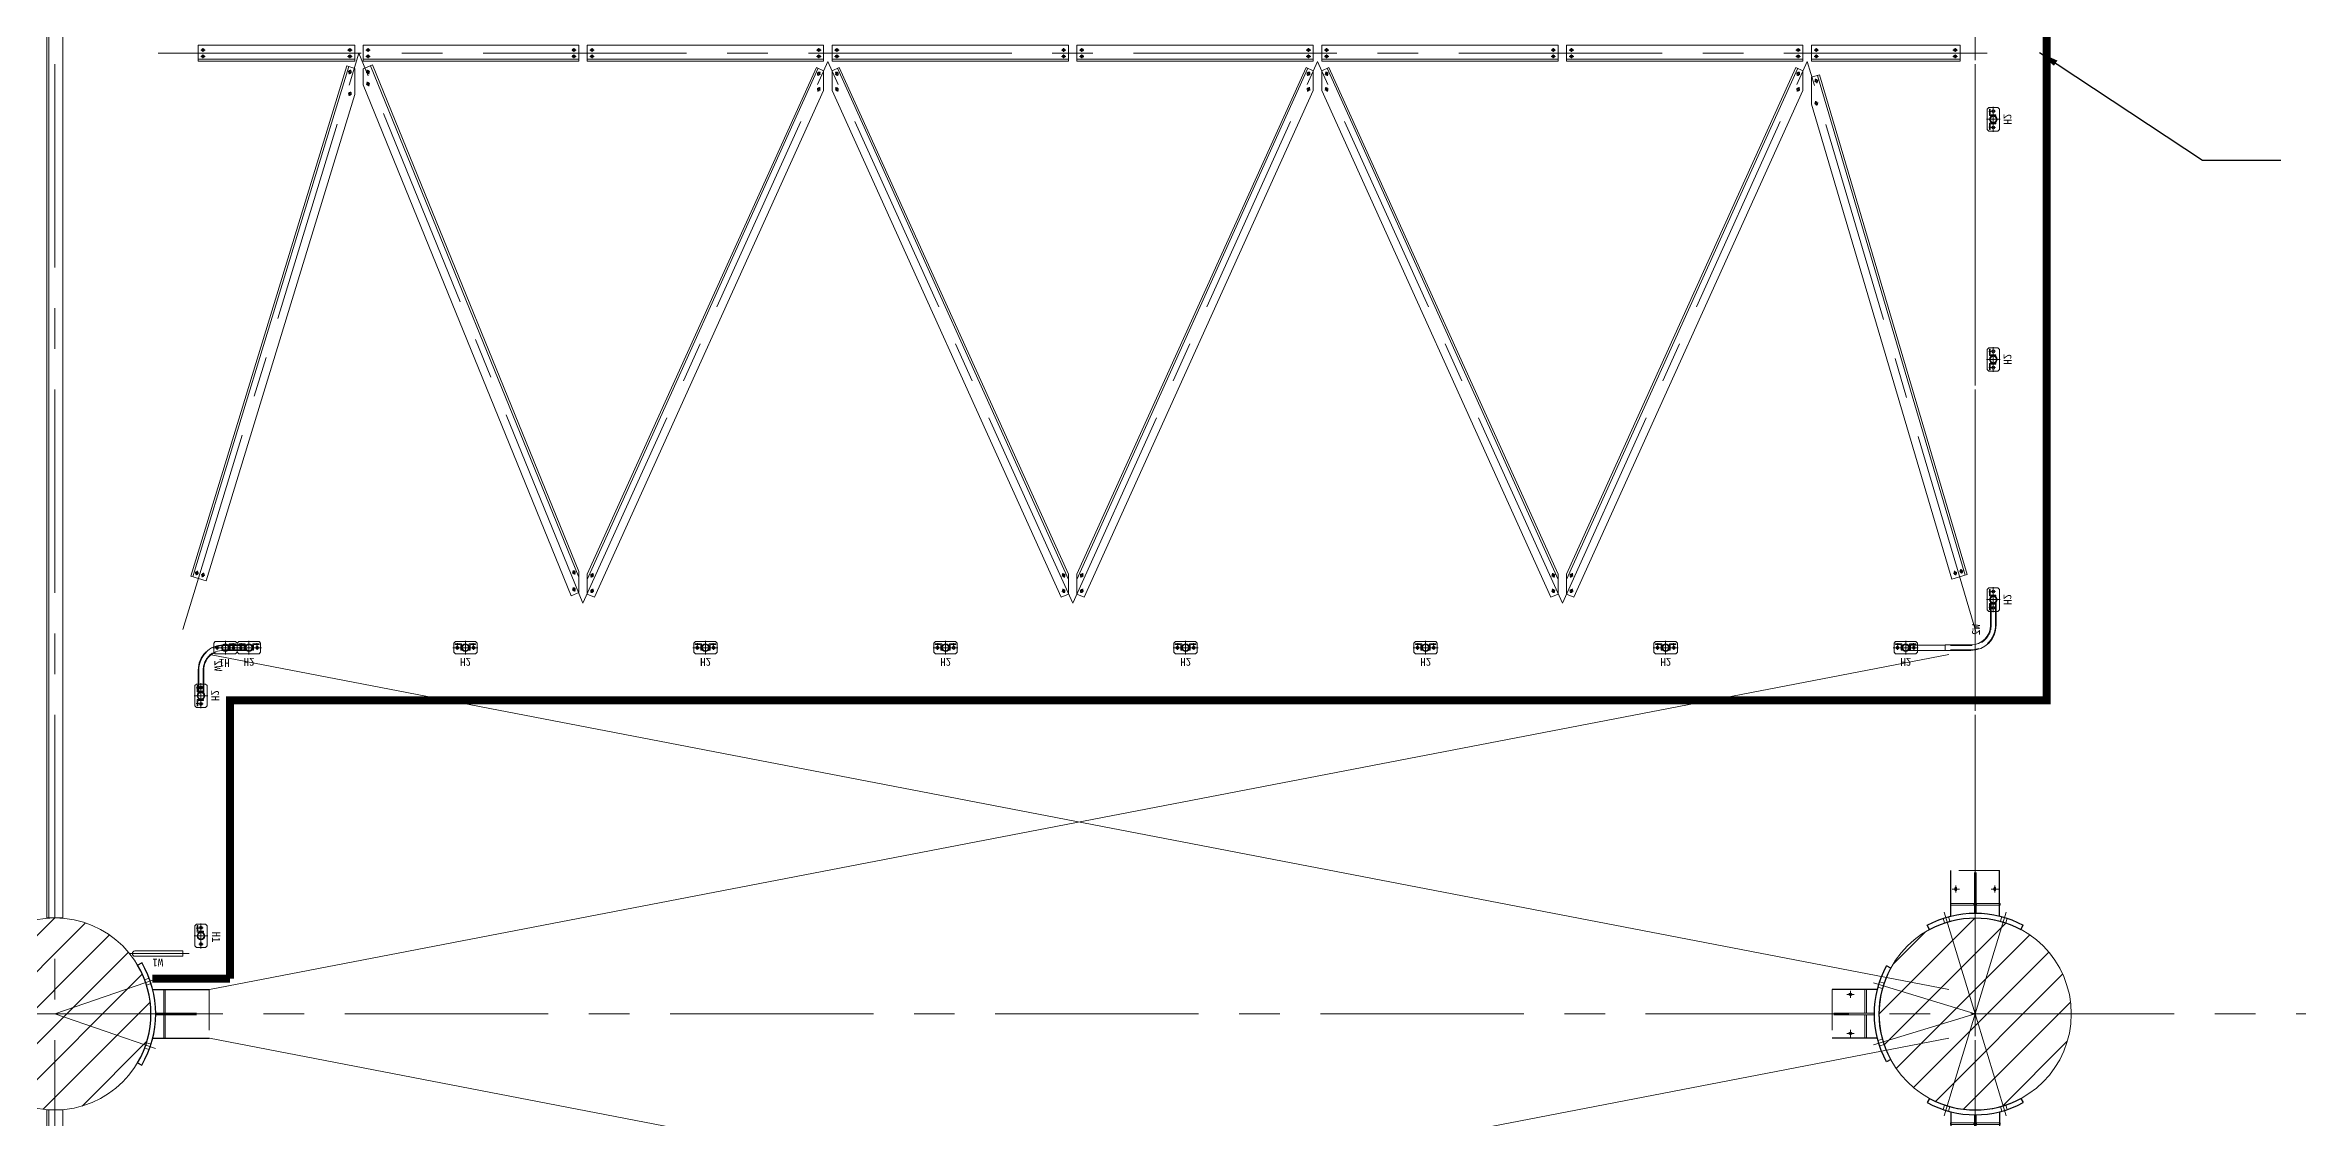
# Model space of a CAD drawing. Header units: millimetres. Extents: x -16602 to 168350, y -134254 to 50573.
# Drawn here: x 122974 to 137052, y 3412 to 10113 of the extents above; entities that cross this region are included whole.
import ezdxf

# ---------------------------------------------------------------- set-up
doc = ezdxf.new("R2010")
doc.units = ezdxf.units.MM
doc.header["$LTSCALE"] = 40
for name, pattern in [('CENTER', [50.8, 31.75, -6.35, 6.35, -6.35]), ('CENTER2', [28.575, 19.05, -3.175, 3.175, -3.175]), ('HIDDEN', [9.525, 6.35, -3.175]), ('HIDDEN2', [4.7625, 3.175, -1.5875])]:
    doc.linetypes.add(name, pattern=pattern)
doc.layers.get('0').update_dxf_attribs({"linetype": 'CONTINUOUS', "lineweight": 13})
for name, color, linetype, lineweight in [('01-CEN', 1, 'CENTER', 13), ('02-DIM', 2, 'CONTINUOUS', 13), ('04-HID', 3, 'HIDDEN', 13), ('06\\M+5B4D6\\M+5CFDF', 7, 'CONTINUOUS', 30), ('Handrail', 6, 'CONTINUOUS', 13)]:
    doc.layers.add(name, color=color, linetype=linetype, lineweight=lineweight)
doc.layers.get('02-DIM').off()
doc.styles.add('ROMANS', font='ROMANS.SHX', dxfattribs={"width": 0.75})
doc.styles.add('T', font='SimSun.ttf', dxfattribs={"height": 100})
doc.dimstyles.new('1TO80$7', dxfattribs={"dimscale": 80, "dimtxt": 2.5, "dimasz": 1.5, "dimexe": 1, "dimexo": 1.5, "dimgap": 1, "dimtad": 0, "dimdec": 0, "dimrnd": 0.5, "dimdsep": 46, "dimtxsty": 'ROMANS', "dimblk1": 'OBLIQUE', "dimblk2": 'OBLIQUE', "dimsah": 1, "dimcen": 0.09, "dimadec": 0, "dimazin": 0, "dimtfac": 0.6, "dimtdec": 0, "dimtmove": 0, "dimatfit": 2, "dimfxl": 0, "dimtolj": 1, "dimarcsym": 0})

# ---------------------------------------------------------------- blocks, each defined once
blk = doc.blocks.new('\\M+5B3A4\\M+5BFD7A')
at = {"layer": '01-CEN'}
for p, q in [((22.5, 0), (-22.5, 0)), ((0, -22.5), (0, 22.5))]:
    blk.add_line(p, q, dxfattribs=at)
at = {"layer": '04-HID'}
for p, q in [((5, 5), (-5, 5)), ((5, -5), (-5, -5))]:
    blk.add_line(p, q, dxfattribs=at)
at = {"layer": '04-HID', "ltscale": 30}
blk.add_circle((0, 0), 5, dxfattribs=at)
for centre, start, end in [((-5, 0), 90, 270), ((5, 0), 270, 90)]:
    blk.add_arc(centre, 5, start, end, dxfattribs=at)
blk = doc.blocks.new('BE')
at = {"color": 7, "linetype": 'Continuous'}
blk.add_line((680, 155), (680, -155), dxfattribs=at)
at = {"layer": '01-CEN'}
for q in [(636, 194), (636, -194)]:
    blk.add_line((0, 0), q, dxfattribs=at)
at = {"layer": '04-HID'}
for p, q in [((569, 192), (597, 200)), ((579, 158), (608, 167)), ((895, 152), (895, -152)), ((630, 5), (895, 5)), ((630, -5), (895, -5)), ((569, -192), (597, -200)), ((579, -158), (608, -167))]:
    blk.add_line(p, q, dxfattribs=at)
for points in [[(680, 8), (690, 8), (690, 155), (680, 155)], [(680, -8), (690, -8), (690, -155), (680, -155)]]:
    blk.add_lwpolyline(points, close=True, dxfattribs=at)
at = {"layer": '06\\M+5B4D6\\M+5CFDF'}
for p, q in [((528, 285), (554, 300)), ((611, 152), (895, 152)), ((611, -152), (895, -152)), ((528, -285), (554, -300))]:
    blk.add_line(p, q, dxfattribs=at)
for radius in [600, 630]:
    blk.add_arc((0, 0), radius, 331.5908, 28.4092, dxfattribs=at)
at = {"layer": '02-DIM'}
blk.add_blockref('\\M+5B3A4\\M+5BFD7A', (780, 122), dxfattribs=at)
at = {"layer": '02-DIM', "xscale": -1, "rotation": 180}
blk.add_blockref('\\M+5B3A4\\M+5BFD7A', (780, -122), dxfattribs=at)
blk = doc.blocks.new('UA')
at = {"color": 7, "linetype": 'Continuous'}
blk.add_line((680, 152), (680, -152), dxfattribs=at)
at = {"layer": '01-CEN'}
for q in [(628, 217), (628, -217)]:
    blk.add_line((0, 0), q, dxfattribs=at)
at = {"layer": '04-HID'}
for p, q in [((561, 213), (589, 223)), ((572, 180), (601, 190)), ((965, 152), (965, -152)), ((630, 5), (965, 5)), ((630, -5), (965, -5)), ((561, -213), (589, -223)), ((572, -180), (601, -190))]:
    blk.add_line(p, q, dxfattribs=at)
for points in [[(680, 5), (690, 5), (690, 152), (680, 152)], [(680, -5), (690, -5), (690, -152), (680, -152)]]:
    blk.add_lwpolyline(points, close=True, dxfattribs=at)
at = {"layer": '06\\M+5B4D6\\M+5CFDF'}
for p, q in [((517, 305), (543, 320)), ((611, 152), (965, 152)), ((611, -152), (965, -152)), ((517, -305), (543, -320))]:
    blk.add_line(p, q, dxfattribs=at)
for radius in [600, 630]:
    blk.add_arc((0, 0), radius, 329.4423, 30.5577, dxfattribs=at)
blk = doc.blocks.new('BE2')
at = {"color": 7, "linetype": 'Continuous'}
blk.add_line((680, 152), (680, -152), dxfattribs=at)
at = {"layer": '01-CEN'}
for q in [(636, 194), (636, -194)]:
    blk.add_line((0, 0), q, dxfattribs=at)
at = {"layer": '04-HID'}
for p, q in [((569, 192), (597, 200)), ((579, 158), (608, 167)), ((895, 152), (895, -152)), ((630, 5), (895, 5)), ((630, -5), (895, -5)), ((569, -192), (597, -200)), ((579, -158), (608, -167))]:
    blk.add_line(p, q, dxfattribs=at)
for points in [[(680, 5), (690, 5), (690, 152), (680, 152)], [(680, -5), (690, -5), (690, -152), (680, -152)]]:
    blk.add_lwpolyline(points, close=True, dxfattribs=at)
at = {"layer": '06\\M+5B4D6\\M+5CFDF'}
for p, q in [((528, 285), (554, 300)), ((611, 152), (895, 152)), ((611, -152), (895, -152)), ((528, -285), (554, -300))]:
    blk.add_line(p, q, dxfattribs=at)
for radius in [600, 630]:
    blk.add_arc((0, 0), radius, 331.5908, 28.4092, dxfattribs=at)
at = {"layer": '02-DIM'}
blk.add_blockref('\\M+5B3A4\\M+5BFD7A', (780, 122), dxfattribs=at)
at = {"layer": '02-DIM', "xscale": -1, "rotation": 180}
blk.add_blockref('\\M+5B3A4\\M+5BFD7A', (780, -122), dxfattribs=at)
blk = doc.blocks.new('040x05a')
for p, q in [((0, 40), (0, 0)), ((2.6, 40), (0, 40)), ((0, 0), (40, 0)), ((5, 11), (5, 37.6)), ((37.6, 5), (11, 5)), ((40, 0), (40, 2.6))]:
    blk.add_line(p, q)
for centre, radius, start, end in [((2.6, 37.6), 2.4, 0, 90), ((11, 11), 6, 180, 270), ((37.6, 2.6), 2.4, 0, 90)]:
    blk.add_arc(centre, radius, start, end)
blk = doc.blocks.new('H2')
at = {"linetype": 'CENTER2'}
for p, q in [((-78, 0), (78, 0)), ((0, -42), (0, 43))]:
    blk.add_line(p, q, dxfattribs=at)
for p, q in [((-73, 28), (-63, 38)), ((-73, 28), (-73, -28)), ((-37, 0), (-65, 0)), ((63, 38), (-63, 38)), ((-51, 14), (-51, -14)), ((37, 0), (65, 0)), ((51, 14), (51, -14)), ((63, 38), (73, 28)), ((73, -28), (73, 28)), ((-63, -38), (-73, -28)), ((-63, -38), (63, -38)), ((-56, -19), (-56, -24)), ((-49, -14), (-49, -29)), ((-42, -19), (-42, -24)), ((42, -19), (42, -24)), ((49, -14), (49, -29)), ((56, -19), (56, -24)), ((73, -28), (63, -38))]:
    blk.add_line(p, q)
for centre, radius in [((-51, 0), 9), ((0, 0), 24.1), ((0, 0), 20.1), ((51, 0), 9)]:
    blk.add_circle(centre, radius)
at = {"extrusion": (0, 0, -1), "zscale": -1}
blk.add_blockref('040x05a', (24, -24), dxfattribs=at)
blk.add_blockref('040x05a', (24, -24))
at = {"ltscale": 30, "style": 'T'}
blk.add_text('H2', height=50, dxfattribs=at).set_placement((-33, 64))
blk = doc.blocks.new('W2')
for p, q in [((-17, 0), (17, 0)), ((-17, -160), (-17, 0)), ((17, -160), (17, 0)), ((-300, -283), (-300, -317)), ((-140, -283), (-300, -283)), ((-140, -317), (-300, -317))]:
    blk.add_line(p, q)
at = {"linetype": 'HIDDEN2'}
for p, q in [((-14, -160), (-14, 0)), ((14, -160), (14, 0)), ((-140, -286), (-300, -286)), ((-140, -314), (-300, -314))]:
    blk.add_line(p, q, dxfattribs=at)
for radius in [154, 126]:
    blk.add_arc((-140, -160), radius, 270, 0, dxfattribs=at)
for radius in [157, 123]:
    blk.add_arc((-140, -160), radius, 270, 0)
at = {"style": 'T'}
blk.add_text('W2', height=50, dxfattribs=at).set_placement((-147, -216))
blk = doc.blocks.new('H1')
at = {"linetype": 'CENTER2'}
for p, q in [((-78, 0), (78, 0)), ((0, -42), (0, 43))]:
    blk.add_line(p, q, dxfattribs=at)
for p, q in [((-73, 28), (-63, 38)), ((-73, 28), (-73, -28)), ((-37, 0), (-65, 0)), ((63, 38), (-63, 38)), ((-51, 14), (-51, -14)), ((37, 0), (65, 0)), ((51, 14), (51, -14)), ((63, 38), (73, 28)), ((73, -28), (73, 28)), ((-63, -38), (-73, -28)), ((-63, -38), (63, -38)), ((-56, -19), (-56, -24)), ((-49, -14), (-49, -29)), ((-42, -19), (-42, -24)), ((73, -28), (63, -38))]:
    blk.add_line(p, q)
for centre, radius in [((-51, 0), 9), ((0, 0), 24.1), ((0, 0), 20.1), ((51, 0), 9)]:
    blk.add_circle(centre, radius)
at = {"extrusion": (0, 0, -1), "zscale": -1}
blk.add_blockref('040x05a', (24, -24), dxfattribs=at)
at = {"ltscale": 30, "style": 'T'}
blk.add_text('H1', height=50, dxfattribs=at).set_placement((-27, 70))
blk = doc.blocks.new('A$C2DE92BC2')
at = {"layer": 'Handrail'}
for p, q in [((-17, 0), (17, 0)), ((-17, -300), (-17, 0)), ((17, -300), (17, 0))]:
    blk.add_line(p, q, dxfattribs=at)
at = {"layer": 'Handrail', "linetype": 'CENTER2'}
blk.add_line((0, -334), (0, 40), dxfattribs=at)
at = {"layer": 'Handrail', "ltscale": 30}
blk.add_arc((0, -300), 16.8, 180, 0, dxfattribs=at)
at = {"layer": 'Handrail', "style": 'T'}
blk.add_text('W1', height=50, rotation=270, dxfattribs=at).set_placement((32, -123))
blk = doc.blocks.new('_OBLIQUE')
at = {"color": 0, "linetype": 'ByBlock'}
blk.add_line((-0.5, -0.5), (0.5, 0.5), dxfattribs=at)

msp = doc.modelspace()

# ---------------------------------------------------------------- hatches: boundary and pattern name
h = msp.add_hatch()
h.set_pattern_fill('ANSI31', color=256, scale=50, style=0)
h.set_pattern_definition([(45, (19853.43, 2957.51), (-112.2532, 112.2532), [])])
edge = h.paths.add_edge_path()
edge.add_arc((123035.6, 4062), 600, 0, 360)
h = msp.add_hatch()
h.set_pattern_fill('ANSI31', color=256, scale=50, style=0)
h.set_pattern_definition([(45, (31853.43, 2957.51), (-112.2532, 112.2532), [])])
edge = h.paths.add_edge_path()
edge.add_arc((135035.6, 4062), 600, 0, 360)

# ---------------------------------------------------------------- linework, layer by layer
for points in [[(123085.6, 4662), (123085.6, 15462), (122985.6, 15462), (122985.6, 4662)], [(123930.9, 10012), (124909, 10012), (124909, 10112), (123930.9, 10112)], [(124962.2, 10012), (126309, 10012), (126309, 10112), (124962.2, 10112)], [(126362.2, 10012), (127839, 10012), (127839, 10112), (126362.2, 10112)], [(127892.2, 10012), (129369, 10012), (129369, 10112), (127892.2, 10112)], [(129422.2, 10012), (130899, 10012), (130899, 10112), (129422.2, 10112)], [(130952.2, 10012), (132429, 10012), (132429, 10112), (130952.2, 10112)], [(132482.2, 10012), (133959, 10012), (133959, 10112), (132482.2, 10112)], [(134012.2, 10012), (134940.3, 10012), (134940.3, 10112), (134012.2, 10112)], [(124909, 9967.4), (124859.1, 9982.7), (123885.2, 6795.4), (123980.8, 6766.2), (124909, 9803.8)], [(126309, 6693), (126262.6, 6674.1), (124962.2, 9864.3), (124962.2, 9965.3), (125019.5, 9988.7), (126309, 6825)], [(126362.2, 6684.5), (126407.2, 6664.2), (127839, 9830.1), (127839, 9953), (127794, 9973.3), (126362.2, 6807.4)], [(129369, 6684.5), (129324, 6664.2), (127892.2, 9830.1), (127892.2, 9953), (127937.2, 9973.3), (129369, 6807.4)], [(129422.2, 6684.5), (129467.2, 6664.2), (130899, 9830.1), (130899, 9953), (130854, 9973.3), (129422.2, 6807.4)], [(132429, 6684.5), (132384, 6664.2), (130952.2, 9830.1), (130952.2, 9953), (130997.2, 9973.3), (132429, 6807.4)], [(132482.2, 6684.5), (132527.2, 6664.2), (133959, 9830.1), (133959, 9953), (133914, 9973.3), (132482.2, 6807.4)], [(134986, 6806), (134890.1, 6777.7), (134012.2, 9744.1), (134012.2, 9911.9), (134062.5, 9926.7)], [(123085.6, -7338), (123085.6, 3462), (122985.6, 3462), (122985.6, -7338)]]:
    msp.add_lwpolyline(points, close=True)
for points in [[(122998.6, 4662), (122998.6, 4722), (122998.6, 15402), (122998.6, 15462)], [(123930.9, 10025), (123990.9, 10025), (124849, 10025), (124909, 10025)], [(124962.2, 10025), (125022.2, 10025), (126249, 10025), (126309, 10025)], [(126362.2, 10025), (126422.2, 10025), (127779, 10025), (127839, 10025)], [(127892.2, 10025), (127952.2, 10025), (129309, 10025), (129369, 10025)], [(129422.2, 10025), (129482.2, 10025), (130839, 10025), (130899, 10025)], [(130952.2, 10025), (131012.2, 10025), (132369, 10025), (132429, 10025)], [(132482.2, 10025), (132542.2, 10025), (133899, 10025), (133959, 10025)], [(134012.2, 10025), (134072.2, 10025), (134880.3, 10025), (134940.3, 10025)], [(123897.6, 6791.6), (123915.2, 6849), (124871.5, 9978.9)], [(126309, 6790.6), (125007.5, 9983.8)], [(126362.2, 6775.9), (127805.9, 9968)], [(129369, 6775.9), (127925.3, 9968)], [(129422.2, 6775.9), (130865.9, 9968)], [(132429, 6775.9), (130985.3, 9968)], [(132482.2, 6775.9), (133925.9, 9968)], [(134973.5, 6802.3), (134050, 9923)], [(122998.6, -7338), (122998.6, -7278), (122998.6, 3402), (122998.6, 3462)]]:
    msp.add_lwpolyline(points)
for points in [[(123957.9, 10075), (123963.9, 10075, 1), (123963.9, 10089), (123957.9, 10089, 1), (123957.9, 10075)], [(123957.9, 10035), (123963.9, 10035, 1), (123963.9, 10049), (123957.9, 10049, 1), (123957.9, 10035)], [(124882, 10075), (124876, 10075, -1), (124876, 10089), (124882, 10089, -1), (124882, 10075)], [(124882, 10035), (124876, 10035, -1), (124876, 10049), (124882, 10049, -1), (124882, 10035)], [(124989.2, 10075), (124995.2, 10075, 1), (124995.2, 10089), (124989.2, 10089, 1), (124989.2, 10075)], [(124989.2, 10035), (124995.2, 10035, 1), (124995.2, 10049), (124989.2, 10049, 1), (124989.2, 10035)], [(126282, 10075), (126276, 10075, -1), (126276, 10089), (126282, 10089, -1), (126282, 10075)], [(126282, 10035), (126276, 10035, -1), (126276, 10049), (126282, 10049, -1), (126282, 10035)], [(126389.2, 10075), (126395.2, 10075, 1), (126395.2, 10089), (126389.2, 10089, 1), (126389.2, 10075)], [(126389.2, 10035), (126395.2, 10035, 1), (126395.2, 10049), (126389.2, 10049, 1), (126389.2, 10035)], [(127812, 10075), (127806, 10075, -1), (127806, 10089), (127812, 10089, -1), (127812, 10075)], [(127812, 10035), (127806, 10035, -1), (127806, 10049), (127812, 10049, -1), (127812, 10035)], [(127919.2, 10075), (127925.2, 10075, 1), (127925.2, 10089), (127919.2, 10089, 1), (127919.2, 10075)], [(127919.2, 10035), (127925.2, 10035, 1), (127925.2, 10049), (127919.2, 10049, 1), (127919.2, 10035)], [(129342, 10075), (129336, 10075, -1), (129336, 10089), (129342, 10089, -1), (129342, 10075)], [(129342, 10035), (129336, 10035, -1), (129336, 10049), (129342, 10049, -1), (129342, 10035)], [(129449.2, 10075), (129455.2, 10075, 1), (129455.2, 10089), (129449.2, 10089, 1), (129449.2, 10075)], [(129449.2, 10035), (129455.2, 10035, 1), (129455.2, 10049), (129449.2, 10049, 1), (129449.2, 10035)], [(130872, 10075), (130866, 10075, -1), (130866, 10089), (130872, 10089, -1), (130872, 10075)], [(130872, 10035), (130866, 10035, -1), (130866, 10049), (130872, 10049, -1), (130872, 10035)], [(130979.2, 10075), (130985.2, 10075, 1), (130985.2, 10089), (130979.2, 10089, 1), (130979.2, 10075)], [(130979.2, 10035), (130985.2, 10035, 1), (130985.2, 10049), (130979.2, 10049, 1), (130979.2, 10035)], [(132402, 10075), (132396, 10075, -1), (132396, 10089), (132402, 10089, -1), (132402, 10075)], [(132402, 10035), (132396, 10035, -1), (132396, 10049), (132402, 10049, -1), (132402, 10035)], [(132509.2, 10075), (132515.2, 10075, 1), (132515.2, 10089), (132509.2, 10089, 1), (132509.2, 10075)], [(132509.2, 10035), (132515.2, 10035, 1), (132515.2, 10049), (132509.2, 10049, 1), (132509.2, 10035)], [(133932, 10075), (133926, 10075, -1), (133926, 10089), (133932, 10089, -1), (133932, 10075)], [(133932, 10035), (133926, 10035, -1), (133926, 10049), (133932, 10049, -1), (133932, 10035)], [(134039.2, 10075), (134045.2, 10075, 1), (134045.2, 10089), (134039.2, 10089, 1), (134039.2, 10075)], [(134039.2, 10035), (134045.2, 10035, 1), (134045.2, 10049), (134039.2, 10049, 1), (134039.2, 10035)], [(134913.3, 10075), (134907.3, 10075, -1), (134907.3, 10089), (134913.3, 10089, -1), (134913.3, 10075)], [(134913.3, 10035), (134907.3, 10035, -1), (134907.3, 10049), (134913.3, 10049, -1), (134913.3, 10035)], [(124886.6, 9946), (124884.8, 9940.3, -1), (124871.4, 9944.4), (124873.2, 9950.1, -1), (124886.6, 9946)], [(124984.6, 9945.3), (124986.9, 9939.7, 1), (124999.8, 9945), (124997.6, 9950.6, 1), (124984.6, 9945.3)], [(124984.6, 9870.3), (124986.9, 9864.7, 1), (124999.8, 9870), (124997.6, 9875.6, 1), (124984.6, 9870.3)], [(127816.6, 9933.5), (127814.2, 9928, -1), (127801.4, 9933.8), (127803.9, 9939.2, -1), (127816.6, 9933.5)], [(127914.6, 9933.5), (127917.1, 9928, 1), (127929.8, 9933.8), (127927.4, 9939.2, 1), (127914.6, 9933.5)], [(130876.6, 9933.5), (130874.2, 9928, -1), (130861.4, 9933.8), (130863.9, 9939.2, -1), (130876.6, 9933.5)], [(130974.6, 9933.5), (130977.1, 9928, 1), (130989.8, 9933.8), (130987.4, 9939.2, 1), (130974.6, 9933.5)], [(133936.6, 9933.5), (133934.2, 9928, -1), (133921.4, 9933.8), (133923.9, 9939.2, -1), (133936.6, 9933.5)], [(134034.7, 9890.3), (134036.4, 9884.6, 1), (134049.8, 9888.6), (134048.1, 9894.3, 1), (134034.7, 9890.3)], [(124886.6, 9809.1), (124884.8, 9803.4, -1), (124871.4, 9807.5), (124873.2, 9813.2, -1), (124886.6, 9809.1)], [(127816.6, 9836.4), (127814.2, 9830.9, -1), (127801.4, 9836.7), (127803.9, 9842.2, -1), (127816.6, 9836.4)], [(127914.6, 9836.4), (127917.1, 9830.9, 1), (127929.8, 9836.7), (127927.4, 9842.2, 1), (127914.6, 9836.4)], [(130876.6, 9836.4), (130874.2, 9830.9, -1), (130861.4, 9836.7), (130863.9, 9842.2, -1), (130876.6, 9836.4)], [(130974.6, 9836.4), (130977.1, 9830.9, 1), (130989.8, 9836.7), (130987.4, 9842.2, 1), (130974.6, 9836.4)], [(133936.6, 9836.4), (133934.2, 9830.9, -1), (133921.4, 9836.7), (133923.9, 9842.2, -1), (133936.6, 9836.4)], [(134034.7, 9749.4), (134036.4, 9743.6, 1), (134049.8, 9747.6), (134048.1, 9753.4, 1), (134034.7, 9749.4)], [(123928.5, 6810.4), (123930.2, 6816.1, 1), (123916.8, 6820.2), (123915.1, 6814.5, 1), (123928.5, 6810.4)], [(123966.7, 6798.7), (123968.5, 6804.4, 1), (123955.1, 6808.5), (123953.3, 6802.8, 1), (123966.7, 6798.7)], [(126273.7, 6813.7), (126271.4, 6819.3, -1), (126284.4, 6824.6), (126286.6, 6819, -1), (126273.7, 6813.7)], [(126397.4, 6795.4), (126399.8, 6800.8, 1), (126387.1, 6806.6), (126384.6, 6801.1, 1), (126397.4, 6795.4)], [(129333.9, 6795.4), (129331.4, 6800.8, -1), (129344.2, 6806.6), (129346.6, 6801.1, -1), (129333.9, 6795.4)], [(129457.4, 6795.4), (129459.8, 6800.8, 1), (129447.1, 6806.6), (129444.6, 6801.1, 1), (129457.4, 6795.4)], [(132393.9, 6795.4), (132391.4, 6800.8, -1), (132404.2, 6806.6), (132406.6, 6801.1, -1), (132393.9, 6795.4)], [(132517.4, 6795.4), (132519.8, 6800.8, 1), (132507.1, 6806.6), (132504.6, 6801.1, 1), (132517.4, 6795.4)], [(134904.5, 6810.1), (134902.8, 6815.8, -1), (134916.2, 6819.8), (134917.9, 6814, -1), (134904.5, 6810.1)], [(134942.8, 6821.4), (134941.1, 6827.2, -1), (134954.5, 6831.1), (134956.2, 6825.4, -1), (134942.8, 6821.4)], [(126273.7, 6707.7), (126271.4, 6713.3, -1), (126284.4, 6718.6), (126286.6, 6713, -1), (126273.7, 6707.7)], [(126397.4, 6698.3), (126399.8, 6703.8, 1), (126387.1, 6709.5), (126384.6, 6704.1, 1), (126397.4, 6698.3)], [(129333.9, 6698.3), (129331.4, 6703.8, -1), (129344.2, 6709.5), (129346.6, 6704.1, -1), (129333.9, 6698.3)], [(129457.4, 6698.3), (129459.8, 6703.8, 1), (129447.1, 6709.5), (129444.6, 6704.1, 1), (129457.4, 6698.3)], [(132393.9, 6698.3), (132391.4, 6703.8, -1), (132404.2, 6709.5), (132406.6, 6704.1, -1), (132393.9, 6698.3)], [(132517.4, 6698.3), (132519.8, 6703.8, 1), (132507.1, 6709.5), (132504.6, 6704.1, 1), (132517.4, 6698.3)]]:
    msp.add_lwpolyline(points, format="xyb")
for centre in [(123960.9, 10082), (123960.9, 10042), (124879, 10082), (124879, 10042), (124992.2, 10082), (124992.2, 10042), (126279, 10082), (126279, 10042), (126392.2, 10082), (126392.2, 10042), (127809, 10082), (127809, 10042), (127922.2, 10082), (127922.2, 10042), (129339, 10082), (129339, 10042), (129452.2, 10082), (129452.2, 10042), (130869, 10082), (130869, 10042), (130982.2, 10082), (130982.2, 10042), (132399, 10082), (132399, 10042), (132512.2, 10082), (132512.2, 10042), (133929, 10082), (133929, 10042), (134042.2, 10082), (134042.2, 10042), (134910.3, 10082), (134910.3, 10042), (124879, 9945.2), (124992.2, 9945.1), (124992.2, 9870.1), (127809, 9933.6), (127922.2, 9933.6), (130869, 9933.6), (130982.2, 9933.6), (133929, 9933.6), (134042.2, 9889.5), (124879, 9808.3), (127809, 9836.6), (127922.2, 9836.6), (130869, 9836.6), (130982.2, 9836.6), (133929, 9836.6), (134042.2, 9748.5), (123922.7, 6815.3), (123960.9, 6803.6), (126279, 6819.1), (126392.2, 6801), (129339, 6801), (129452.2, 6801), (132399, 6801), (132512.2, 6801), (134910.3, 6814.9), (134948.7, 6826.3), (126279, 6713.2), (126392.2, 6703.9), (129339, 6703.9), (129452.2, 6703.9), (132399, 6703.9), (132512.2, 6703.9)]:
    msp.add_circle(centre, 7.5)
at = {"color": 9}
for centre in [(123035.6, 4062), (135035.6, 4062), (135035.6, 4062)]:
    msp.add_circle(centre, 600, dxfattribs=at)
at = {"layer": '01-CEN'}
for p, q in [((123035.6, 34377.6), (123035.6, -134253.7)), ((135035.6, 34377.6), (135035.6, -134253.7)), ((135035.6, -134253.7), (135035.6, 34377.6)), ((123680.3, 10062), (135190.9, 10062)), ((123835.6, 6462), (124935.6, 10062)), ((123974.9, 10082), (123946.9, 10082)), ((123974.9, 10042), (123946.9, 10042)), ((123960.9, 10093.5), (123960.9, 10070.5)), ((123960.9, 10053.5), (123960.9, 10030.5)), ((124865, 10082), (124893, 10082)), ((124865, 10042), (124893, 10042)), ((124879, 10093.5), (124879, 10070.5)), ((124879, 10053.5), (124879, 10030.5)), ((126335.6, 6627.3), (124935.6, 10062)), ((125006.2, 10082), (124978.2, 10082)), ((125006.2, 10042), (124978.2, 10042)), ((124992.2, 10093.5), (124992.2, 10070.5)), ((124992.2, 10053.5), (124992.2, 10030.5)), ((126265, 10082), (126293, 10082)), ((126265, 10042), (126293, 10042)), ((126279, 10093.5), (126279, 10070.5)), ((126279, 10053.5), (126279, 10030.5)), ((126335.6, 6627.3), (127865.6, 10010.2)), ((126406.2, 10082), (126378.2, 10082)), ((126406.2, 10042), (126378.2, 10042)), ((126392.2, 10093.5), (126392.2, 10070.5)), ((126392.2, 10053.5), (126392.2, 10030.5)), ((127795, 10082), (127823, 10082)), ((127795, 10042), (127823, 10042)), ((127809, 10093.5), (127809, 10070.5)), ((127809, 10053.5), (127809, 10030.5)), ((129395.6, 6627.3), (127865.6, 10010.2)), ((127936.2, 10082), (127908.2, 10082)), ((127936.2, 10042), (127908.2, 10042)), ((127922.2, 10093.5), (127922.2, 10070.5)), ((127922.2, 10053.5), (127922.2, 10030.5)), ((129325, 10082), (129353, 10082)), ((129325, 10042), (129353, 10042)), ((129339, 10093.5), (129339, 10070.5)), ((129339, 10053.5), (129339, 10030.5)), ((129395.6, 6627.3), (130925.6, 10010.2)), ((129466.2, 10082), (129438.2, 10082)), ((129466.2, 10042), (129438.2, 10042)), ((129452.2, 10093.5), (129452.2, 10070.5)), ((129452.2, 10053.5), (129452.2, 10030.5)), ((130855, 10082), (130883, 10082)), ((130855, 10042), (130883, 10042)), ((130869, 10093.5), (130869, 10070.5)), ((130869, 10053.5), (130869, 10030.5)), ((132455.6, 6627.3), (130925.6, 10010.2)), ((130996.2, 10082), (130968.2, 10082)), ((130996.2, 10042), (130968.2, 10042)), ((130982.2, 10093.5), (130982.2, 10070.5)), ((130982.2, 10053.5), (130982.2, 10030.5)), ((132385, 10082), (132413, 10082)), ((132385, 10042), (132413, 10042)), ((132399, 10093.5), (132399, 10070.5)), ((132399, 10053.5), (132399, 10030.5)), ((132455.6, 6627.3), (133985.6, 10010.2)), ((132526.2, 10082), (132498.2, 10082)), ((132526.2, 10042), (132498.2, 10042)), ((132512.2, 10093.5), (132512.2, 10070.5)), ((132512.2, 10053.5), (132512.2, 10030.5)), ((133915, 10082), (133943, 10082)), ((133915, 10042), (133943, 10042)), ((133929, 10093.5), (133929, 10070.5)), ((133929, 10053.5), (133929, 10030.5)), ((135039.2, 6450), (133985.6, 10010.2)), ((134056.2, 10082), (134028.2, 10082)), ((134056.2, 10042), (134028.2, 10042)), ((134042.2, 10093.5), (134042.2, 10070.5)), ((134042.2, 10053.5), (134042.2, 10030.5)), ((134896.3, 10082), (134924.3, 10082)), ((134896.3, 10042), (134924.3, 10042)), ((134910.3, 10093.5), (134910.3, 10070.5)), ((134910.3, 10053.5), (134910.3, 10030.5)), ((124868, 9948.6), (124890, 9941.8)), ((124874.9, 9931.8), (124883.1, 9958.6)), ((125002.9, 9949.5), (124981.6, 9940.8)), ((125002.9, 9874.5), (124981.6, 9865.8)), ((124997.5, 9932.2), (124986.9, 9958.1)), ((124997.5, 9857.2), (124986.9, 9883.1)), ((127798.5, 9938.4), (127819.5, 9928.9)), ((127803.2, 9920.9), (127814.8, 9946.4)), ((127932.7, 9938.4), (127911.7, 9928.9)), ((127928, 9920.9), (127916.4, 9946.4)), ((130858.5, 9938.4), (130879.5, 9928.9)), ((130863.2, 9920.9), (130874.8, 9946.4)), ((130992.7, 9938.4), (130971.7, 9928.9)), ((130988, 9920.9), (130976.4, 9946.4)), ((133918.5, 9938.4), (133939.5, 9928.9)), ((133923.2, 9920.9), (133934.8, 9946.4)), ((134053.2, 9892.7), (134031.2, 9886.2)), ((134046.2, 9876), (134038.2, 9902.9)), ((124868, 9811.7), (124890, 9805)), ((124874.9, 9794.9), (124883.1, 9821.7)), ((127798.5, 9841.3), (127819.5, 9831.8)), ((127803.2, 9823.8), (127814.8, 9849.3)), ((127932.7, 9841.3), (127911.7, 9831.8)), ((127928, 9823.8), (127916.4, 9849.3)), ((130858.5, 9841.3), (130879.5, 9831.8)), ((130863.2, 9823.8), (130874.8, 9849.3)), ((130992.7, 9841.3), (130971.7, 9831.8)), ((130988, 9823.8), (130976.4, 9849.3)), ((133918.5, 9841.3), (133939.5, 9831.8)), ((133923.2, 9823.8), (133934.8, 9849.3)), ((134053.2, 9751.8), (134031.2, 9745.2)), ((134046.2, 9735.1), (134038.2, 9761.9)), ((123911.7, 6818.7), (123933.7, 6811.9)), ((123926.8, 6828.7), (123918.6, 6801.9)), ((123949.9, 6807), (123971.9, 6800.3)), ((123965, 6817), (123956.8, 6790.2)), ((126289.7, 6823.5), (126268.4, 6814.8)), ((126273.7, 6832.1), (126284.3, 6806.2)), ((126381.7, 6805.7), (126402.7, 6796.2)), ((126398, 6813.7), (126386.4, 6788.2)), ((129349.5, 6805.7), (129328.5, 6796.2)), ((129333.2, 6813.7), (129344.8, 6788.2)), ((129441.7, 6805.7), (129462.7, 6796.2)), ((129458, 6813.7), (129446.4, 6788.2)), ((132409.5, 6805.7), (132388.5, 6796.2)), ((132393.2, 6813.7), (132404.8, 6788.2)), ((132501.7, 6805.7), (132522.7, 6796.2)), ((132518, 6813.7), (132506.4, 6788.2)), ((134921.3, 6818.2), (134899.3, 6811.7)), ((134906.3, 6828.4), (134914.3, 6801.5)), ((134959.7, 6829.5), (134937.6, 6823)), ((134944.7, 6839.7), (134952.6, 6812.9)), ((126289.7, 6717.5), (126268.4, 6708.8)), ((126273.7, 6726.1), (126284.3, 6700.2)), ((126381.7, 6708.6), (126402.7, 6699.2)), ((126398, 6716.7), (126386.4, 6691.1)), ((129349.5, 6708.6), (129328.5, 6699.2)), ((129333.2, 6716.7), (129344.8, 6691.1)), ((129441.7, 6708.6), (129462.7, 6699.2)), ((129458, 6716.7), (129446.4, 6691.1)), ((132409.5, 6708.6), (132388.5, 6699.2)), ((132393.2, 6716.7), (132404.8, 6691.1)), ((132501.7, 6708.6), (132522.7, 6699.2)), ((132518, 6716.7), (132506.4, 6691.1)), ((116720, 4062), (153351.3, 4062))]:
    msp.add_line(p, q, dxfattribs=at)
at = {"layer": '01-CEN', "ltscale": 30}
for p, q in [((134870.3, 4214), (124000.9, 6307)), ((134870.3, 6307), (124000.9, 4214)), ((134870.3, 1817), (124000.9, 3910)), ((134870.3, 3910), (124000.9, 1817))]:
    msp.add_line(p, q, dxfattribs=at)
at = {"layer": 'Handrail', "const_width": 50}
for points in [[(124184.2, 14020.8), (132356.2, 14020.8), (132356.2, 12530.6), (135481.6, 12530.6), (135481.6, 6020.1), (124129.2, 6020.1), (124129.2, 4282.3)], [(123644.8, 4282.3), (124129.2, 4282.3)]]:
    msp.add_lwpolyline(points, dxfattribs=at)
at = {"layer": 'Handrail'}
msp.add_lwpolyline([(134600.9, 6332.4), (134848.4, 6332.4), (134848.4, 6365.9), (134600.9, 6365.9)], close=True, dxfattribs=at)
msp.add_lwpolyline([(134600.9, 6332.4), (134848.4, 6332.4), (134848.4, 6365.9), (134600.9, 6365.9)], close=True, dxfattribs=at)

# ---------------------------------------------------------------- block references
at = {"layer": '02-DIM', "xscale": -1, "rotation": 270}
msp.add_blockref('BE', (135035.6, 4062), dxfattribs=at)
at = {"layer": '02-DIM'}
msp.add_blockref('UA', (123035.6, 4062), dxfattribs=at)
at = {"layer": '02-DIM', "ltscale": 30, "rotation": 270}
msp.add_blockref('A$C2DE92BC2', (123835.6, 4438.7), dxfattribs=at)
at = {"layer": '02-DIM', "xscale": -1}
msp.add_blockref('BE2', (135035.6, 4062), dxfattribs=at)
at = {"layer": '02-DIM', "rotation": 270}
msp.add_blockref('BE', (135035.6, 4062), dxfattribs=at)
at = {"layer": 'Handrail', "xscale": -1}
for name, p, rotation in [('H2', (135148.4, 9649.2), 270), ('H2', (135148.4, 9649.2), 270), ('H2', (135148.4, 8149.2), 270), ('H2', (135148.4, 8149.2), 270), ('W2', (134848.4, 6349.2), 90), ('W2', (134848.4, 6349.2), 90), ('H2', (135148.4, 6649.2), 270), ('H2', (135148.4, 6649.2), 270), ('W2', (124248.4, 6349.2), 270), ('H2', (124248.4, 6349.2), 180), ('H2', (125600.9, 6349.2), 180), ('H2', (125600.9, 6349.2), 180), ('H2', (127100.9, 6349.2), 180), ('H2', (127100.9, 6349.2), 180), ('H2', (128600.9, 6349.2), 180), ('H2', (128600.9, 6349.2), 180), ('H2', (130100.9, 6349.2), 180), ('H2', (130100.9, 6349.2), 180), ('H2', (131600.9, 6349.2), 180), ('H2', (131600.9, 6349.2), 180), ('H2', (133100.9, 6349.2), 180), ('H2', (133100.9, 6349.2), 180), ('H2', (134600.9, 6349.2), 180), ('H2', (134600.9, 6349.2), 180), ('H2', (123948.4, 6049.2), 270)]:
    msp.add_blockref(name, p, dxfattribs=dict(at, rotation=rotation))
at = {"layer": 'Handrail'}
for p, rotation in [((124100.9, 6349.2), 180), ((123948.4, 4549.2), 270)]:
    msp.add_blockref('H1', p, dxfattribs=dict(at, rotation=rotation))

# ---------------------------------------------------------------- leaders
msp.add_leader([(135437.7, 10066), (136455.3, 9393.8), (136944.9, 9393.8)], dimstyle='1TO80$7', override={"dimgap": 1, "dimtad": 0})

doc.saveas('drawing.dxf')
